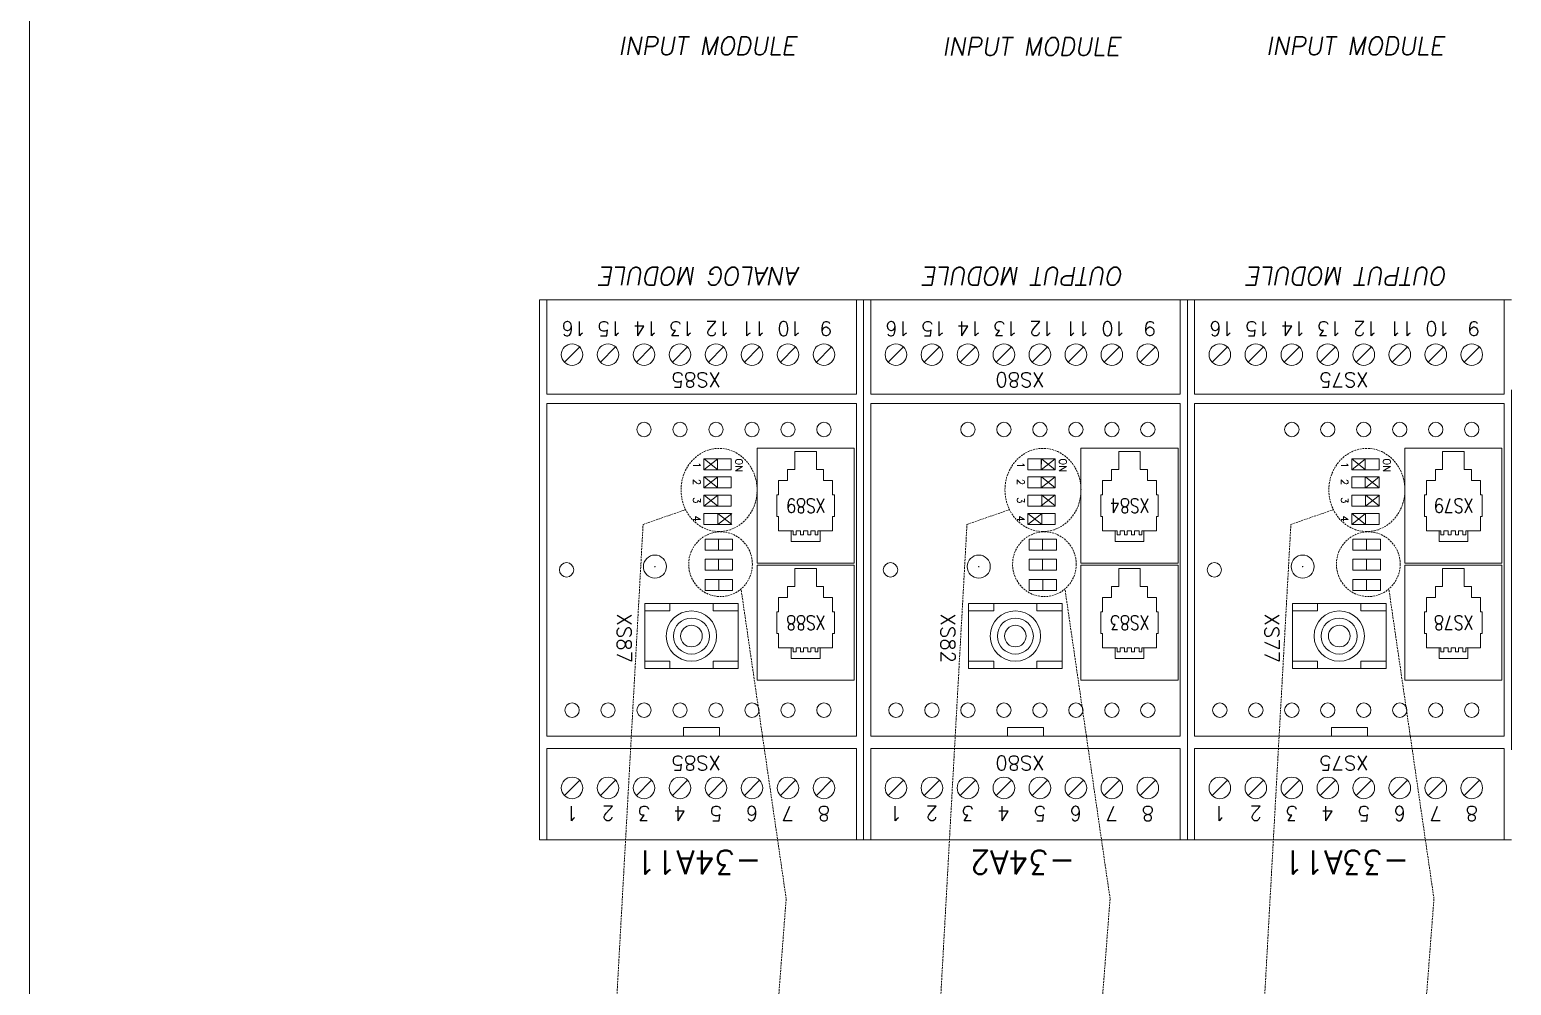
# Model space of a CAD drawing. Extents: x -2993 to 3661, y -4147 to -1441.
# Drawn here: x -293.1 to -87.2, y -3032.6 to -2899.8 of the extents above; entities that cross this region are included whole.
import ezdxf
from ezdxf.enums import TextEntityAlignment as Align

# ---------------------------------------------------------------- set-up
doc = ezdxf.new("R2010")
doc.units = 0
doc.header["$LTSCALE"] = 0.1
doc.header["$MEASUREMENT"] = 0
doc.linetypes.add('DASHED', pattern=[19.05, 12.7, -6.35])
doc.layers.get('0').update_dxf_attribs({"linetype": 'CONTINUOUS'})
doc.layers.add('50C', color=7, linetype='CONTINUOUS')
doc.layers.add('DIM', color=5, linetype='CONTINUOUS')
doc.styles.get("Standard").update_dxf_attribs({"font": 'simplex.shx'})

msp = doc.modelspace()

# ---------------------------------------------------------------- linework, layer by layer
at = {"linetype": 'Continuous', "lineweight": 13}
for p, q in [((-222.2, -2937.39), (-177.2, -2937.39)), ((-222.2, -2937.39), (-222.2, -3012.39)), ((-222.2, -2937.39), (-222.2, -3012.39)), ((-222.2, -2937.39), (-222.2, -3012.39)), ((-222.2, -2937.39), (-222.2, -3012.39)), ((-222.2, -2937.39), (-222.2, -3012.39)), ((-222.2, -2937.39), (-222.2, -3012.39)), ((-222.2, -2937.39), (-222.2, -3012.39)), ((-222.2, -2937.39), (-222.2, -3012.39)), ((-222.2, -2937.39), (-222.2, -3012.39)), ((-222.2, -2937.39), (-222.2, -3012.39)), ((-222.2, -2937.39), (-222.2, -3012.39)), ((-222.2, -2937.39), (-222.2, -3012.39)), ((-222.2, -2937.39), (-222.2, -3012.39)), ((-222.2, -2937.39), (-222.2, -3012.39)), ((-222.2, -2937.39), (-222.2, -3012.39)), ((-177.2, -2937.39), (-132.2, -2937.39)), ((-177.2, -2937.39), (-177.2, -3012.39)), ((-177.2, -2937.39), (-177.2, -3012.39)), ((-177.2, -2937.39), (-177.2, -3012.39)), ((-177.2, -2937.39), (-177.2, -3012.39)), ((-177.2, -2937.39), (-177.2, -3012.39)), ((-177.2, -2937.39), (-177.2, -3012.39)), ((-177.2, -2937.39), (-177.2, -3012.39)), ((-177.2, -2937.39), (-177.2, -3012.39)), ((-177.2, -2937.39), (-177.2, -3012.39)), ((-177.2, -2937.39), (-177.2, -3012.39)), ((-177.2, -2937.39), (-177.2, -3012.39)), ((-177.2, -2937.39), (-177.2, -3012.39)), ((-177.2, -2937.39), (-177.2, -3012.39)), ((-177.2, -2937.39), (-177.2, -3012.39)), ((-177.2, -2937.39), (-177.2, -3012.39)), ((-132.2, -2937.39), (-87.2, -2937.39)), ((-132.2, -2937.39), (-132.2, -3012.39)), ((-132.2, -2937.39), (-132.2, -3012.39)), ((-132.2, -2937.39), (-132.2, -3012.39)), ((-132.2, -2937.39), (-132.2, -3012.39)), ((-132.2, -2937.39), (-132.2, -3012.39)), ((-132.2, -2937.39), (-132.2, -3012.39)), ((-132.2, -2937.39), (-132.2, -3012.39)), ((-132.2, -2937.39), (-132.2, -3012.39)), ((-132.2, -2937.39), (-132.2, -3012.39)), ((-132.2, -2937.39), (-132.2, -3012.39)), ((-132.2, -2937.39), (-132.2, -3012.39)), ((-132.2, -2937.39), (-132.2, -3012.39)), ((-132.2, -2937.39), (-132.2, -3012.39)), ((-132.2, -2937.39), (-132.2, -3012.39)), ((-132.2, -2937.39), (-132.2, -3012.39)), ((-132.2, -2937.39), (-132.2, -3012.39)), ((-132.2, -2937.39), (-132.2, -3012.39)), ((-132.2, -2937.39), (-132.2, -3012.39)), ((-132.2, -2937.39), (-132.2, -3012.39)), ((-132.2, -2937.39), (-132.2, -3012.39)), ((-132.2, -2937.39), (-132.2, -3012.39)), ((-132.2, -2937.39), (-132.2, -3012.39)), ((-132.2, -2937.39), (-132.2, -3012.39)), ((-132.2, -2937.39), (-132.2, -3012.39)), ((-132.2, -2937.39), (-132.2, -3012.39)), ((-132.2, -2937.39), (-132.2, -3012.39)), ((-132.2, -2937.39), (-132.2, -3012.39)), ((-132.2, -2937.39), (-132.2, -3012.39)), ((-132.2, -2937.39), (-132.2, -3012.39)), ((-132.2, -2937.39), (-132.2, -3012.39)), ((-222.2, -3012.39), (-177.2, -3012.39)), ((-177.2, -3012.39), (-132.2, -3012.39)), ((-132.2, -3012.39), (-87.2, -3012.39))]:
    msp.add_line(p, q, dxfattribs=at)
at = {"lineweight": 13}
for p, q in [((-222.2, -2937.39), (-177.2, -2937.39)), ((-222.2, -3012.39), (-222.2, -2937.39)), ((-222.2, -3012.39), (-222.2, -2937.39)), ((-222.2, -3012.39), (-222.2, -2937.39)), ((-222.2, -3012.39), (-222.2, -2937.39)), ((-222.2, -3012.39), (-222.2, -2937.39)), ((-222.2, -3012.39), (-222.2, -2937.39)), ((-222.2, -3012.39), (-222.2, -2937.39)), ((-222.2, -3012.39), (-222.2, -2937.39)), ((-222.2, -3012.39), (-222.2, -2937.39)), ((-222.2, -3012.39), (-222.2, -2937.39)), ((-222.2, -3012.39), (-222.2, -2937.39)), ((-222.2, -3012.39), (-222.2, -2937.39)), ((-222.2, -3012.39), (-222.2, -2937.39)), ((-222.2, -3012.39), (-222.2, -2937.39)), ((-222.2, -3012.39), (-222.2, -2937.39)), ((-222.2, -3012.39), (-222.2, -2937.39)), ((-222.2, -3012.39), (-222.2, -2937.39)), ((-222.2, -3012.39), (-222.2, -2937.39)), ((-222.2, -3012.39), (-222.2, -2937.39)), ((-222.2, -3012.39), (-222.2, -2937.39)), ((-222.2, -3012.39), (-222.2, -2937.39)), ((-222.2, -3012.39), (-222.2, -2937.39)), ((-222.2, -3012.39), (-222.2, -2937.39)), ((-222.2, -3012.39), (-222.2, -2937.39)), ((-222.2, -3012.39), (-222.2, -2937.39)), ((-222.2, -2937.39), (-221.2, -2937.39)), ((-221.2, -2950.49), (-221.2, -2937.39)), ((-178.2, -2950.49), (-178.2, -2937.39)), ((-177.2, -2937.39), (-132.2, -2937.39)), ((-177.2, -3012.39), (-177.2, -2937.39)), ((-177.2, -3012.39), (-177.2, -2937.39)), ((-177.2, -3012.39), (-177.2, -2937.39)), ((-177.2, -3012.39), (-177.2, -2937.39)), ((-177.2, -3012.39), (-177.2, -2937.39)), ((-177.2, -3012.39), (-177.2, -2937.39)), ((-177.2, -3012.39), (-177.2, -2937.39)), ((-177.2, -3012.39), (-177.2, -2937.39)), ((-177.2, -3012.39), (-177.2, -2937.39)), ((-177.2, -3012.39), (-177.2, -2937.39)), ((-177.2, -3012.39), (-177.2, -2937.39)), ((-177.2, -3012.39), (-177.2, -2937.39)), ((-177.2, -3012.39), (-177.2, -2937.39)), ((-177.2, -3012.39), (-177.2, -2937.39)), ((-177.2, -3012.39), (-177.2, -2937.39)), ((-177.2, -3012.39), (-177.2, -2937.39)), ((-177.2, -3012.39), (-177.2, -2937.39)), ((-177.2, -3012.39), (-177.2, -2937.39)), ((-177.2, -3012.39), (-177.2, -2937.39)), ((-177.2, -3012.39), (-177.2, -2937.39)), ((-177.2, -3012.39), (-177.2, -2937.39)), ((-177.2, -3012.39), (-177.2, -2937.39)), ((-177.2, -3012.39), (-177.2, -2937.39)), ((-177.2, -3012.39), (-177.2, -2937.39)), ((-177.2, -3012.39), (-177.2, -2937.39)), ((-177.2, -2937.39), (-176.2, -2937.39)), ((-176.2, -2950.49), (-176.2, -2937.39)), ((-133.2, -2950.49), (-133.2, -2937.39)), ((-132.2, -2937.39), (-87.2, -2937.39)), ((-132.2, -3012.39), (-132.2, -2937.39)), ((-132.2, -3012.39), (-132.2, -2937.39)), ((-132.2, -3012.39), (-132.2, -2937.39)), ((-132.2, -3012.39), (-132.2, -2937.39)), ((-132.2, -3012.39), (-132.2, -2937.39)), ((-132.2, -3012.39), (-132.2, -2937.39)), ((-132.2, -3012.39), (-132.2, -2937.39)), ((-132.2, -3012.39), (-132.2, -2937.39)), ((-132.2, -3012.39), (-132.2, -2937.39)), ((-132.2, -3012.39), (-132.2, -2937.39)), ((-132.2, -3012.39), (-132.2, -2937.39)), ((-132.2, -3012.39), (-132.2, -2937.39)), ((-132.2, -3012.39), (-132.2, -2937.39)), ((-132.2, -3012.39), (-132.2, -2937.39)), ((-132.2, -3012.39), (-132.2, -2937.39)), ((-132.2, -3012.39), (-132.2, -2937.39)), ((-132.2, -3012.39), (-132.2, -2937.39)), ((-132.2, -3012.39), (-132.2, -2937.39)), ((-132.2, -3012.39), (-132.2, -2937.39)), ((-132.2, -3012.39), (-132.2, -2937.39)), ((-132.2, -3012.39), (-132.2, -2937.39)), ((-132.2, -3012.39), (-132.2, -2937.39)), ((-132.2, -3012.39), (-132.2, -2937.39)), ((-132.2, -3012.39), (-132.2, -2937.39)), ((-132.2, -3012.39), (-132.2, -2937.39)), ((-132.2, -2937.39), (-131.2, -2937.39)), ((-132.2, -3012.39), (-132.2, -2937.39)), ((-132.2, -3012.39), (-132.2, -2937.39)), ((-132.2, -3012.39), (-132.2, -2937.39)), ((-132.2, -3012.39), (-132.2, -2937.39)), ((-132.2, -3012.39), (-132.2, -2937.39)), ((-132.2, -3012.39), (-132.2, -2937.39)), ((-132.2, -3012.39), (-132.2, -2937.39)), ((-132.2, -3012.39), (-132.2, -2937.39)), ((-132.2, -3012.39), (-132.2, -2937.39)), ((-132.2, -3012.39), (-132.2, -2937.39)), ((-132.2, -3012.39), (-132.2, -2937.39)), ((-132.2, -3012.39), (-132.2, -2937.39)), ((-132.2, -3012.39), (-132.2, -2937.39)), ((-132.2, -3012.39), (-132.2, -2937.39)), ((-132.2, -3012.39), (-132.2, -2937.39)), ((-132.2, -3012.39), (-132.2, -2937.39)), ((-132.2, -3012.39), (-132.2, -2937.39)), ((-132.2, -3012.39), (-132.2, -2937.39)), ((-132.2, -3012.39), (-132.2, -2937.39)), ((-132.2, -3012.39), (-132.2, -2937.39)), ((-132.2, -3012.39), (-132.2, -2937.39)), ((-132.2, -3012.39), (-132.2, -2937.39)), ((-132.2, -3012.39), (-132.2, -2937.39)), ((-132.2, -3012.39), (-132.2, -2937.39)), ((-132.2, -3012.39), (-132.2, -2937.39)), ((-132.2, -2937.39), (-131.2, -2937.39)), ((-131.2, -2950.49), (-131.2, -2937.39)), ((-88.2, -2950.49), (-88.2, -2937.39)), ((-218.76, -2946.05), (-216.64, -2943.93)), ((-213.76, -2946.05), (-211.64, -2943.93)), ((-208.76, -2946.05), (-206.64, -2943.93)), ((-203.76, -2946.05), (-201.64, -2943.93)), ((-198.76, -2946.05), (-196.64, -2943.93)), ((-193.76, -2946.05), (-191.64, -2943.93)), ((-188.76, -2946.05), (-186.64, -2943.93)), ((-183.76, -2946.05), (-181.64, -2943.93)), ((-173.76, -2946.05), (-171.64, -2943.93)), ((-168.76, -2946.05), (-166.64, -2943.93)), ((-163.76, -2946.05), (-161.64, -2943.93)), ((-158.76, -2946.05), (-156.64, -2943.93)), ((-153.76, -2946.05), (-151.64, -2943.93)), ((-148.76, -2946.05), (-146.64, -2943.93)), ((-143.76, -2946.05), (-141.64, -2943.93)), ((-138.76, -2946.05), (-136.64, -2943.93)), ((-128.76, -2946.05), (-126.64, -2943.93)), ((-123.76, -2946.05), (-121.64, -2943.93)), ((-118.76, -2946.05), (-116.64, -2943.93)), ((-113.76, -2946.05), (-111.64, -2943.93)), ((-108.76, -2946.05), (-106.64, -2943.93)), ((-103.76, -2946.05), (-101.64, -2943.93)), ((-98.76, -2946.05), (-96.64, -2943.93)), ((-93.76, -2946.05), (-91.64, -2943.93)), ((-222.2, -2949.89), (-222.2, -2999.89)), ((-222.2, -2949.89), (-222.2, -2999.89)), ((-222.2, -2949.89), (-222.2, -2999.89)), ((-177.2, -2949.89), (-177.2, -2999.89)), ((-177.2, -2949.89), (-177.2, -2999.89)), ((-177.2, -2949.89), (-177.2, -2999.89)), ((-132.2, -2949.89), (-132.2, -2999.89)), ((-132.2, -2949.89), (-132.2, -2999.89)), ((-132.2, -2949.89), (-132.2, -2999.89)), ((-132.2, -2949.89), (-132.2, -2999.89)), ((-132.2, -2949.89), (-132.2, -2999.89)), ((-132.2, -2949.89), (-132.2, -2999.89)), ((-87.2, -2949.89), (-87.2, -2999.89)), ((-222.2, -2951.79), (-222.2, -2997.99)), ((-222.2, -2951.79), (-222.2, -2997.99)), ((-222.2, -2951.79), (-222.2, -2997.99)), ((-222.2, -2951.79), (-222.2, -2997.99)), ((-222.2, -2951.79), (-222.2, -2997.99)), ((-221.2, -2950.49), (-178.2, -2950.49)), ((-221.2, -2951.79), (-178.2, -2951.79)), ((-221.2, -2951.79), (-221.2, -2997.99)), ((-178.2, -2951.79), (-178.2, -2997.99)), ((-177.2, -2951.79), (-177.2, -2997.99)), ((-177.2, -2951.79), (-177.2, -2997.99)), ((-177.2, -2951.79), (-177.2, -2997.99)), ((-177.2, -2951.79), (-177.2, -2997.99)), ((-177.2, -2951.79), (-177.2, -2997.99)), ((-176.2, -2950.49), (-133.2, -2950.49)), ((-176.2, -2951.79), (-133.2, -2951.79)), ((-176.2, -2951.79), (-176.2, -2997.99)), ((-133.2, -2951.79), (-133.2, -2997.99)), ((-132.2, -2951.79), (-132.2, -2997.99)), ((-132.2, -2951.79), (-132.2, -2997.99)), ((-132.2, -2951.79), (-132.2, -2997.99)), ((-132.2, -2951.79), (-132.2, -2997.99)), ((-132.2, -2951.79), (-132.2, -2997.99)), ((-132.2, -2951.79), (-132.2, -2997.99)), ((-132.2, -2951.79), (-132.2, -2997.99)), ((-132.2, -2951.79), (-132.2, -2997.99)), ((-132.2, -2951.79), (-132.2, -2997.99)), ((-132.2, -2951.79), (-132.2, -2997.99)), ((-131.2, -2950.49), (-88.2, -2950.49)), ((-131.2, -2951.79), (-88.2, -2951.79)), ((-131.2, -2951.79), (-131.2, -2997.99)), ((-88.2, -2951.79), (-88.2, -2997.99)), ((-222.2, -2952.69), (-222.2, -3002.69)), ((-222.2, -2952.69), (-222.2, -3002.69)), ((-222.2, -2952.69), (-222.2, -3002.69)), ((-177.2, -2952.69), (-177.2, -3002.69)), ((-177.2, -2952.69), (-177.2, -3002.69)), ((-177.2, -2952.69), (-177.2, -3002.69)), ((-132.2, -2952.69), (-132.2, -3002.69)), ((-132.2, -2952.69), (-132.2, -3002.69)), ((-132.2, -2952.69), (-132.2, -3002.69)), ((-132.2, -2952.69), (-132.2, -3002.69)), ((-132.2, -2952.69), (-132.2, -3002.69)), ((-132.2, -2952.69), (-132.2, -3002.69)), ((-132.17, -2996.79), (-132.17, -2952.99)), ((-178.5, -2957.97), (-192, -2957.97)), ((-192, -2973.97), (-192, -2957.97)), ((-178.5, -2973.97), (-178.5, -2957.97)), ((-133.5, -2957.97), (-147, -2957.97)), ((-147, -2973.97), (-147, -2957.97)), ((-133.5, -2973.97), (-133.5, -2957.97)), ((-88.5, -2957.97), (-102, -2957.97)), ((-102, -2973.97), (-102, -2957.97)), ((-88.5, -2973.97), (-88.5, -2957.97)), ((-199.38, -2960.98), (-199.38, -2959.45)), ((-199.38, -2959.45), (-195.57, -2959.45)), ((-199.38, -2960.98), (-197.45, -2959.45)), ((-197.45, -2960.98), (-199.36, -2959.45)), ((-197.5, -2960.98), (-197.5, -2959.45)), ((-195.57, -2959.45), (-195.57, -2960.98)), ((-186.75, -2960.97), (-186.75, -2958.47)), ((-183.75, -2958.47), (-186.75, -2958.47)), ((-183.75, -2960.97), (-183.75, -2958.47)), ((-154.38, -2960.98), (-154.38, -2959.45)), ((-154.38, -2959.45), (-150.57, -2959.45)), ((-152.5, -2960.98), (-152.5, -2959.45)), ((-152.48, -2959.45), (-152.5, -2960.98)), ((-152.5, -2960.98), (-150.57, -2959.45)), ((-150.57, -2960.98), (-152.48, -2959.45)), ((-150.57, -2959.45), (-150.57, -2960.98)), ((-141.75, -2960.97), (-141.75, -2958.47)), ((-138.75, -2958.47), (-141.75, -2958.47)), ((-138.75, -2960.97), (-138.75, -2958.47)), ((-109.38, -2960.98), (-109.38, -2959.45)), ((-109.38, -2959.45), (-105.57, -2959.45)), ((-109.38, -2960.98), (-107.45, -2959.45)), ((-107.45, -2960.98), (-109.36, -2959.45)), ((-107.5, -2960.98), (-107.5, -2959.45)), ((-105.57, -2959.45), (-105.57, -2960.98)), ((-96.75, -2960.97), (-96.75, -2958.47)), ((-93.75, -2958.47), (-96.75, -2958.47)), ((-93.75, -2960.97), (-93.75, -2958.47)), ((-195.57, -2960.98), (-199.38, -2960.98)), ((-199.38, -2963.52), (-199.38, -2961.99)), ((-199.38, -2961.99), (-195.57, -2961.99)), ((-199.38, -2963.52), (-197.45, -2961.99)), ((-197.45, -2963.52), (-199.36, -2961.99)), ((-197.5, -2963.52), (-197.5, -2961.99)), ((-195.57, -2961.99), (-195.57, -2963.52)), ((-186.75, -2960.97), (-187.75, -2960.97)), ((-187.75, -2962.47), (-187.75, -2960.97)), ((-182.75, -2960.97), (-183.75, -2960.97)), ((-182.75, -2962.47), (-182.75, -2960.97)), ((-150.57, -2960.98), (-154.38, -2960.98)), ((-154.38, -2963.52), (-154.38, -2961.99)), ((-154.38, -2961.99), (-150.57, -2961.99)), ((-152.5, -2963.52), (-152.5, -2961.99)), ((-152.5, -2963.52), (-150.57, -2961.99)), ((-150.57, -2963.52), (-152.48, -2961.99)), ((-150.57, -2961.99), (-150.57, -2963.52)), ((-141.75, -2960.97), (-142.75, -2960.97)), ((-142.75, -2962.47), (-142.75, -2960.97)), ((-137.75, -2960.97), (-138.75, -2960.97)), ((-137.75, -2962.47), (-137.75, -2960.97)), ((-105.57, -2960.98), (-109.38, -2960.98)), ((-109.38, -2963.52), (-109.38, -2961.99)), ((-109.38, -2961.99), (-105.57, -2961.99)), ((-107.5, -2963.52), (-107.5, -2961.99)), ((-107.48, -2963.52), (-105.55, -2961.99)), ((-105.55, -2963.52), (-107.45, -2961.99)), ((-105.57, -2961.99), (-105.57, -2963.52)), ((-96.75, -2960.97), (-97.75, -2960.97)), ((-97.75, -2962.47), (-97.75, -2960.97)), ((-92.75, -2960.97), (-93.75, -2960.97)), ((-92.75, -2962.47), (-92.75, -2960.97)), ((-195.57, -2963.52), (-199.38, -2963.52)), ((-187.75, -2962.47), (-189, -2962.47)), ((-189, -2964.47), (-189, -2962.47)), ((-181.5, -2962.47), (-182.75, -2962.47)), ((-181.5, -2964.47), (-181.5, -2962.47)), ((-150.57, -2963.52), (-154.38, -2963.52)), ((-142.75, -2962.47), (-144, -2962.47)), ((-144, -2964.47), (-144, -2962.47)), ((-136.5, -2962.47), (-137.75, -2962.47)), ((-136.5, -2964.47), (-136.5, -2962.47)), ((-105.57, -2963.52), (-109.38, -2963.52)), ((-97.75, -2962.47), (-99, -2962.47)), ((-99, -2964.47), (-99, -2962.47)), ((-91.5, -2962.47), (-92.75, -2962.47)), ((-91.5, -2964.47), (-91.5, -2962.47)), ((-199.38, -2964.53), (-199.38, -2966.06)), ((-195.57, -2964.53), (-199.38, -2964.53)), ((-199.38, -2966.06), (-197.45, -2964.53)), ((-199.38, -2966.06), (-195.57, -2966.06)), ((-197.45, -2966.06), (-199.36, -2964.53)), ((-197.45, -2966.06), (-197.45, -2964.53)), ((-195.57, -2966.06), (-195.57, -2964.53)), ((-189, -2964.47), (-189.25, -2964.47)), ((-189.25, -2967.47), (-189.25, -2964.47)), ((-181.25, -2964.47), (-181.5, -2964.47)), ((-181.25, -2967.47), (-181.25, -2964.47)), ((-154.38, -2964.53), (-154.38, -2966.06)), ((-150.57, -2964.53), (-154.38, -2964.53)), ((-154.38, -2966.06), (-150.57, -2966.06)), ((-152.5, -2966.02), (-150.57, -2964.49)), ((-150.57, -2966.02), (-152.48, -2964.49)), ((-152.45, -2966.06), (-152.45, -2964.53)), ((-150.57, -2966.06), (-150.57, -2964.53)), ((-144, -2964.47), (-144.25, -2964.47)), ((-144.25, -2967.47), (-144.25, -2964.47)), ((-136.25, -2964.47), (-136.5, -2964.47)), ((-136.25, -2967.47), (-136.25, -2964.47)), ((-109.38, -2964.53), (-109.38, -2966.06)), ((-105.57, -2964.53), (-109.38, -2964.53)), ((-109.38, -2966.06), (-105.57, -2966.06)), ((-107.45, -2966.06), (-107.45, -2964.53)), ((-107.45, -2966.06), (-105.52, -2964.53)), ((-105.52, -2966.06), (-107.43, -2964.53)), ((-105.57, -2966.06), (-105.57, -2964.53)), ((-99, -2964.47), (-99.25, -2964.47)), ((-99.25, -2967.47), (-99.25, -2964.47)), ((-91.25, -2964.47), (-91.5, -2964.47)), ((-91.25, -2967.47), (-91.25, -2964.47)), ((-199.38, -2967.07), (-199.38, -2968.6)), ((-195.57, -2967.07), (-199.38, -2967.07)), ((-197.45, -2968.6), (-197.45, -2967.07)), ((-197.45, -2968.6), (-195.52, -2967.07)), ((-195.52, -2968.6), (-197.43, -2967.07)), ((-195.57, -2968.6), (-195.57, -2967.07)), ((-189, -2967.47), (-189.25, -2967.47)), ((-189, -2969.47), (-189, -2967.47)), ((-181.25, -2967.47), (-181.5, -2967.47)), ((-181.5, -2969.47), (-181.5, -2967.47)), ((-154.38, -2967.07), (-154.38, -2968.6)), ((-150.57, -2967.07), (-154.38, -2967.07)), ((-154.38, -2968.6), (-152.45, -2967.07)), ((-152.45, -2968.6), (-154.36, -2967.07)), ((-152.45, -2968.6), (-152.45, -2967.07)), ((-150.57, -2968.6), (-150.57, -2967.07)), ((-144, -2967.47), (-144.25, -2967.47)), ((-144, -2969.47), (-144, -2967.47)), ((-136.25, -2967.47), (-136.5, -2967.47)), ((-136.5, -2969.47), (-136.5, -2967.47)), ((-109.38, -2967.07), (-109.38, -2968.6)), ((-105.57, -2967.07), (-109.38, -2967.07)), ((-109.38, -2968.6), (-107.45, -2967.07)), ((-107.45, -2968.6), (-109.36, -2967.07)), ((-107.45, -2968.6), (-107.45, -2967.07)), ((-105.57, -2968.6), (-105.57, -2967.07)), ((-99, -2967.47), (-99.25, -2967.47)), ((-99, -2969.47), (-99, -2967.47)), ((-91.25, -2967.47), (-91.5, -2967.47)), ((-91.5, -2969.47), (-91.5, -2967.47)), ((-199.38, -2968.6), (-195.57, -2968.6)), ((-187.25, -2969.47), (-189, -2969.47)), ((-186.98, -2969.47), (-187.25, -2969.47)), ((-187.25, -2970.97), (-187.25, -2969.47)), ((-186.98, -2970.05), (-186.98, -2969.47)), ((-186.57, -2970.05), (-186.98, -2970.05)), ((-186.57, -2969.47), (-186.57, -2970.05)), ((-185.96, -2969.47), (-186.57, -2969.47)), ((-185.96, -2970.05), (-185.96, -2969.47)), ((-185.56, -2970.05), (-185.96, -2970.05)), ((-185.56, -2969.47), (-185.56, -2970.05)), ((-184.95, -2969.47), (-185.56, -2969.47)), ((-184.95, -2970.05), (-184.95, -2969.47)), ((-184.54, -2970.05), (-184.95, -2970.05)), ((-183.93, -2969.47), (-184.54, -2969.47)), ((-184.54, -2969.47), (-184.54, -2970.05)), ((-183.93, -2970.05), (-183.93, -2969.47)), ((-183.53, -2970.05), (-183.93, -2970.05)), ((-183.53, -2969.47), (-183.25, -2969.47)), ((-183.53, -2969.47), (-183.53, -2970.05)), ((-181.5, -2969.47), (-183.25, -2969.47)), ((-183.25, -2970.97), (-183.25, -2969.47)), ((-154.38, -2968.6), (-150.57, -2968.6)), ((-142.25, -2969.47), (-144, -2969.47)), ((-141.98, -2969.47), (-142.25, -2969.47)), ((-142.25, -2970.97), (-142.25, -2969.47)), ((-141.98, -2970.05), (-141.98, -2969.47)), ((-141.57, -2970.05), (-141.98, -2970.05)), ((-141.57, -2969.47), (-141.57, -2970.05)), ((-140.96, -2969.47), (-141.57, -2969.47)), ((-140.96, -2970.05), (-140.96, -2969.47)), ((-140.56, -2970.05), (-140.96, -2970.05)), ((-140.56, -2969.47), (-140.56, -2970.05)), ((-139.95, -2969.47), (-140.56, -2969.47)), ((-139.95, -2970.05), (-139.95, -2969.47)), ((-139.54, -2970.05), (-139.95, -2970.05)), ((-139.54, -2969.47), (-139.54, -2970.05)), ((-138.93, -2969.47), (-139.54, -2969.47)), ((-138.93, -2970.05), (-138.93, -2969.47)), ((-138.53, -2970.05), (-138.93, -2970.05)), ((-138.53, -2969.47), (-138.25, -2969.47)), ((-138.53, -2969.47), (-138.53, -2970.05)), ((-136.5, -2969.47), (-138.25, -2969.47)), ((-138.25, -2970.97), (-138.25, -2969.47)), ((-109.38, -2968.6), (-105.57, -2968.6)), ((-97.25, -2969.47), (-99, -2969.47)), ((-96.98, -2969.47), (-97.25, -2969.47)), ((-97.25, -2970.97), (-97.25, -2969.47)), ((-96.98, -2970.05), (-96.98, -2969.47)), ((-96.57, -2970.05), (-96.98, -2970.05)), ((-96.57, -2969.47), (-96.57, -2970.05)), ((-95.96, -2969.47), (-96.57, -2969.47)), ((-95.96, -2970.05), (-95.96, -2969.47)), ((-95.56, -2970.05), (-95.96, -2970.05)), ((-95.56, -2969.47), (-95.56, -2970.05)), ((-94.95, -2969.47), (-95.56, -2969.47)), ((-94.95, -2970.05), (-94.95, -2969.47)), ((-94.54, -2970.05), (-94.95, -2970.05)), ((-93.93, -2969.47), (-94.54, -2969.47)), ((-94.54, -2969.47), (-94.54, -2970.05)), ((-93.93, -2970.05), (-93.93, -2969.47)), ((-93.53, -2970.05), (-93.93, -2970.05)), ((-93.53, -2969.47), (-93.25, -2969.47)), ((-93.53, -2969.47), (-93.53, -2970.05)), ((-91.5, -2969.47), (-93.25, -2969.47)), ((-93.25, -2970.97), (-93.25, -2969.47)), ((-199.21, -2972.15), (-199.21, -2970.63)), ((-199.21, -2970.63), (-195.4, -2970.63)), ((-195.4, -2972.15), (-199.21, -2972.15)), ((-197.33, -2972.15), (-197.33, -2970.63)), ((-195.4, -2970.63), (-195.4, -2972.15)), ((-183.25, -2970.97), (-187.25, -2970.97)), ((-154.21, -2972.15), (-154.21, -2970.63)), ((-154.21, -2970.63), (-150.4, -2970.63)), ((-150.4, -2972.15), (-154.21, -2972.15)), ((-152.33, -2972.15), (-152.33, -2970.63)), ((-150.4, -2970.63), (-150.4, -2972.15)), ((-138.25, -2970.97), (-142.25, -2970.97)), ((-109.21, -2972.15), (-109.21, -2970.63)), ((-109.21, -2970.63), (-105.4, -2970.63)), ((-105.4, -2972.15), (-109.21, -2972.15)), ((-107.33, -2972.15), (-107.33, -2970.63)), ((-105.4, -2970.63), (-105.4, -2972.15)), ((-93.25, -2970.97), (-97.25, -2970.97)), ((-199.21, -2974.95), (-199.21, -2973.42)), ((-199.21, -2973.42), (-195.4, -2973.42)), ((-197.33, -2974.95), (-197.33, -2973.42)), ((-195.4, -2973.42), (-195.4, -2974.95)), ((-178.5, -2973.97), (-192, -2973.97)), ((-192, -2990.22), (-192, -2974.22)), ((-178.5, -2974.22), (-192, -2974.22)), ((-186.75, -2977.22), (-186.75, -2974.72)), ((-183.75, -2974.72), (-186.75, -2974.72)), ((-183.75, -2977.22), (-183.75, -2974.72)), ((-178.5, -2990.22), (-178.5, -2974.22)), ((-154.21, -2974.95), (-154.21, -2973.42)), ((-154.21, -2973.42), (-150.4, -2973.42)), ((-152.33, -2974.95), (-152.33, -2973.42)), ((-150.4, -2973.42), (-150.4, -2974.95)), ((-133.5, -2973.97), (-147, -2973.97)), ((-147, -2990.22), (-147, -2974.22)), ((-133.5, -2974.22), (-147, -2974.22)), ((-141.75, -2977.22), (-141.75, -2974.72)), ((-138.75, -2974.72), (-141.75, -2974.72)), ((-138.75, -2977.22), (-138.75, -2974.72)), ((-133.5, -2990.22), (-133.5, -2974.22)), ((-109.21, -2974.95), (-109.21, -2973.42)), ((-109.21, -2973.42), (-105.4, -2973.42)), ((-107.33, -2974.95), (-107.33, -2973.42)), ((-105.4, -2973.42), (-105.4, -2974.95)), ((-88.5, -2973.97), (-102, -2973.97)), ((-102, -2990.22), (-102, -2974.22)), ((-88.5, -2974.22), (-102, -2974.22)), ((-96.75, -2977.22), (-96.75, -2974.72)), ((-93.75, -2974.72), (-96.75, -2974.72)), ((-93.75, -2977.22), (-93.75, -2974.72)), ((-88.5, -2990.22), (-88.5, -2974.22)), ((-195.4, -2974.95), (-199.21, -2974.95)), ((-199.21, -2976.22), (-195.4, -2976.22)), ((-199.21, -2977.74), (-199.21, -2976.22)), ((-197.3, -2977.74), (-197.3, -2976.22)), ((-195.4, -2976.22), (-195.4, -2977.74)), ((-150.4, -2974.95), (-154.21, -2974.95)), ((-154.21, -2976.22), (-150.4, -2976.22)), ((-154.21, -2977.74), (-154.21, -2976.22)), ((-152.3, -2977.74), (-152.3, -2976.22)), ((-150.4, -2976.22), (-150.4, -2977.74)), ((-105.4, -2974.95), (-109.21, -2974.95)), ((-109.21, -2976.22), (-105.4, -2976.22)), ((-109.21, -2977.74), (-109.21, -2976.22)), ((-107.3, -2977.74), (-107.3, -2976.22)), ((-105.4, -2976.22), (-105.4, -2977.74)), ((-195.4, -2977.74), (-199.21, -2977.74)), ((-187.75, -2978.72), (-189, -2978.72)), ((-189, -2980.72), (-189, -2978.72)), ((-187.75, -2978.72), (-187.75, -2977.22)), ((-186.75, -2977.22), (-187.75, -2977.22)), ((-182.75, -2977.22), (-183.75, -2977.22)), ((-182.75, -2978.72), (-182.75, -2977.22)), ((-181.5, -2978.72), (-182.75, -2978.72)), ((-181.5, -2980.72), (-181.5, -2978.72)), ((-150.4, -2977.74), (-154.21, -2977.74)), ((-142.75, -2978.72), (-144, -2978.72)), ((-144, -2980.72), (-144, -2978.72)), ((-142.75, -2978.72), (-142.75, -2977.22)), ((-141.75, -2977.22), (-142.75, -2977.22)), ((-137.75, -2977.22), (-138.75, -2977.22)), ((-137.75, -2978.72), (-137.75, -2977.22)), ((-136.5, -2978.72), (-137.75, -2978.72)), ((-136.5, -2980.72), (-136.5, -2978.72)), ((-105.4, -2977.74), (-109.21, -2977.74)), ((-97.75, -2978.72), (-99, -2978.72)), ((-99, -2980.72), (-99, -2978.72)), ((-97.75, -2978.72), (-97.75, -2977.22)), ((-96.75, -2977.22), (-97.75, -2977.22)), ((-92.75, -2977.22), (-93.75, -2977.22)), ((-92.75, -2978.72), (-92.75, -2977.22)), ((-91.5, -2978.72), (-92.75, -2978.72)), ((-91.5, -2980.72), (-91.5, -2978.72)), ((-207.61, -2988.59), (-207.61, -2979.59)), ((-207.61, -2979.59), (-194.61, -2979.59)), ((-207.61, -2980.59), (-204.11, -2980.59)), ((-204.11, -2979.59), (-204.11, -2980.59)), ((-198.11, -2979.59), (-198.11, -2980.59)), ((-198.11, -2980.59), (-194.61, -2980.59)), ((-194.61, -2988.59), (-194.61, -2979.59)), ((-189, -2980.72), (-189.25, -2980.72)), ((-189.25, -2983.72), (-189.25, -2980.72)), ((-181.25, -2980.72), (-181.5, -2980.72)), ((-181.25, -2983.72), (-181.25, -2980.72)), ((-162.61, -2988.59), (-162.61, -2979.59)), ((-162.61, -2979.59), (-149.61, -2979.59)), ((-162.61, -2980.59), (-159.11, -2980.59)), ((-159.11, -2979.59), (-159.11, -2980.59)), ((-153.11, -2979.59), (-153.11, -2980.59)), ((-153.11, -2980.59), (-149.61, -2980.59)), ((-149.61, -2988.59), (-149.61, -2979.59)), ((-144, -2980.72), (-144.25, -2980.72)), ((-144.25, -2983.72), (-144.25, -2980.72)), ((-136.25, -2980.72), (-136.5, -2980.72)), ((-136.25, -2983.72), (-136.25, -2980.72)), ((-117.61, -2988.59), (-117.61, -2979.59)), ((-117.61, -2979.59), (-104.61, -2979.59)), ((-117.61, -2980.59), (-114.11, -2980.59)), ((-114.11, -2979.59), (-114.11, -2980.59)), ((-108.11, -2979.59), (-108.11, -2980.59)), ((-108.11, -2980.59), (-104.61, -2980.59)), ((-104.61, -2988.59), (-104.61, -2979.59)), ((-99, -2980.72), (-99.25, -2980.72)), ((-99.25, -2983.72), (-99.25, -2980.72)), ((-91.25, -2980.72), (-91.5, -2980.72)), ((-91.25, -2983.72), (-91.25, -2980.72)), ((-189, -2983.72), (-189.25, -2983.72)), ((-189, -2985.72), (-189, -2983.72)), ((-181.25, -2983.72), (-181.5, -2983.72)), ((-181.5, -2985.72), (-181.5, -2983.72)), ((-144, -2983.72), (-144.25, -2983.72)), ((-144, -2985.72), (-144, -2983.72)), ((-136.25, -2983.72), (-136.5, -2983.72)), ((-136.5, -2985.72), (-136.5, -2983.72)), ((-99, -2983.72), (-99.25, -2983.72)), ((-99, -2985.72), (-99, -2983.72)), ((-91.25, -2983.72), (-91.5, -2983.72)), ((-91.5, -2985.72), (-91.5, -2983.72)), ((-187.25, -2985.72), (-189, -2985.72)), ((-186.98, -2985.72), (-187.25, -2985.72)), ((-187.25, -2987.22), (-187.25, -2985.72)), ((-186.98, -2986.3), (-186.98, -2985.72)), ((-186.57, -2986.3), (-186.98, -2986.3)), ((-185.96, -2985.72), (-186.57, -2985.72)), ((-186.57, -2985.72), (-186.57, -2986.3)), ((-185.96, -2986.3), (-185.96, -2985.72)), ((-185.56, -2986.3), (-185.96, -2986.3)), ((-184.95, -2985.72), (-185.56, -2985.72)), ((-185.56, -2985.72), (-185.56, -2986.3)), ((-184.95, -2986.3), (-184.95, -2985.72)), ((-184.54, -2986.3), (-184.95, -2986.3)), ((-183.93, -2985.72), (-184.54, -2985.72)), ((-184.54, -2985.72), (-184.54, -2986.3)), ((-183.93, -2986.3), (-183.93, -2985.72)), ((-183.53, -2986.3), (-183.93, -2986.3)), ((-183.53, -2985.72), (-183.25, -2985.72)), ((-183.53, -2985.72), (-183.53, -2986.3)), ((-181.5, -2985.72), (-183.25, -2985.72)), ((-183.25, -2987.22), (-183.25, -2985.72)), ((-142.25, -2985.72), (-144, -2985.72)), ((-141.98, -2985.72), (-142.25, -2985.72)), ((-142.25, -2987.22), (-142.25, -2985.72)), ((-141.98, -2986.3), (-141.98, -2985.72)), ((-141.57, -2986.3), (-141.98, -2986.3)), ((-140.96, -2985.72), (-141.57, -2985.72)), ((-141.57, -2985.72), (-141.57, -2986.3)), ((-140.96, -2986.3), (-140.96, -2985.72)), ((-140.56, -2986.3), (-140.96, -2986.3)), ((-139.95, -2985.72), (-140.56, -2985.72)), ((-140.56, -2985.72), (-140.56, -2986.3)), ((-139.95, -2986.3), (-139.95, -2985.72)), ((-139.54, -2986.3), (-139.95, -2986.3)), ((-139.54, -2985.72), (-139.54, -2986.3)), ((-138.93, -2985.72), (-139.54, -2985.72)), ((-138.93, -2986.3), (-138.93, -2985.72)), ((-138.53, -2986.3), (-138.93, -2986.3)), ((-138.53, -2985.72), (-138.25, -2985.72)), ((-138.53, -2985.72), (-138.53, -2986.3)), ((-136.5, -2985.72), (-138.25, -2985.72)), ((-138.25, -2987.22), (-138.25, -2985.72)), ((-97.25, -2985.72), (-99, -2985.72)), ((-96.98, -2985.72), (-97.25, -2985.72)), ((-97.25, -2987.22), (-97.25, -2985.72)), ((-96.98, -2986.3), (-96.98, -2985.72)), ((-96.57, -2986.3), (-96.98, -2986.3)), ((-95.96, -2985.72), (-96.57, -2985.72)), ((-96.57, -2985.72), (-96.57, -2986.3)), ((-95.96, -2986.3), (-95.96, -2985.72)), ((-95.56, -2986.3), (-95.96, -2986.3)), ((-94.95, -2985.72), (-95.56, -2985.72)), ((-95.56, -2985.72), (-95.56, -2986.3)), ((-94.95, -2986.3), (-94.95, -2985.72)), ((-94.54, -2986.3), (-94.95, -2986.3)), ((-93.93, -2985.72), (-94.54, -2985.72)), ((-94.54, -2985.72), (-94.54, -2986.3)), ((-93.93, -2986.3), (-93.93, -2985.72)), ((-93.53, -2986.3), (-93.93, -2986.3)), ((-93.53, -2985.72), (-93.25, -2985.72)), ((-93.53, -2985.72), (-93.53, -2986.3)), ((-91.5, -2985.72), (-93.25, -2985.72)), ((-93.25, -2987.22), (-93.25, -2985.72)), ((-207.61, -2987.59), (-204.11, -2987.59)), ((-207.61, -2988.59), (-194.61, -2988.59)), ((-204.11, -2987.59), (-204.11, -2988.59)), ((-198.11, -2987.59), (-198.11, -2988.59)), ((-198.11, -2987.59), (-194.61, -2987.59)), ((-183.25, -2987.22), (-187.25, -2987.22)), ((-162.61, -2987.59), (-159.11, -2987.59)), ((-162.61, -2988.59), (-149.61, -2988.59)), ((-159.11, -2987.59), (-159.11, -2988.59)), ((-153.11, -2987.59), (-153.11, -2988.59)), ((-153.11, -2987.59), (-149.61, -2987.59)), ((-138.25, -2987.22), (-142.25, -2987.22)), ((-117.61, -2987.59), (-114.11, -2987.59)), ((-117.61, -2988.59), (-104.61, -2988.59)), ((-114.11, -2987.59), (-114.11, -2988.59)), ((-108.11, -2987.59), (-108.11, -2988.59)), ((-108.11, -2987.59), (-104.61, -2987.59)), ((-93.25, -2987.22), (-97.25, -2987.22)), ((-178.5, -2990.22), (-192, -2990.22)), ((-133.5, -2990.22), (-147, -2990.22)), ((-88.5, -2990.22), (-102, -2990.22)), ((-202.2, -2997.99), (-202.2, -2996.79)), ((-202.2, -2996.79), (-197.2, -2996.79)), ((-197.2, -2997.99), (-197.2, -2996.79)), ((-157.2, -2996.79), (-152.2, -2996.79)), ((-157.2, -2997.99), (-157.2, -2996.79)), ((-152.2, -2997.99), (-152.2, -2996.79)), ((-112.2, -2997.99), (-112.2, -2996.79)), ((-112.2, -2996.79), (-107.2, -2996.79)), ((-107.2, -2997.99), (-107.2, -2996.79)), ((-221.2, -2997.99), (-178.2, -2997.99)), ((-176.2, -2997.99), (-133.2, -2997.99)), ((-131.2, -2997.99), (-88.2, -2997.99)), ((-221.2, -2999.69), (-178.2, -2999.69)), ((-221.2, -2999.69), (-221.2, -3012.39)), ((-178.2, -2999.69), (-178.2, -3012.39)), ((-176.2, -2999.69), (-133.2, -2999.69)), ((-176.2, -2999.69), (-176.2, -3012.39)), ((-133.2, -2999.69), (-133.2, -3012.39)), ((-131.2, -2999.69), (-88.2, -2999.69)), ((-131.2, -2999.69), (-131.2, -3012.39)), ((-88.2, -2999.69), (-88.2, -3012.39)), ((-218.76, -3006.25), (-216.64, -3004.13)), ((-213.76, -3006.25), (-211.64, -3004.13)), ((-208.76, -3006.25), (-206.64, -3004.13)), ((-203.76, -3006.25), (-201.64, -3004.13)), ((-198.76, -3006.25), (-196.64, -3004.13)), ((-193.76, -3006.25), (-191.64, -3004.13)), ((-188.76, -3006.25), (-186.64, -3004.13)), ((-183.76, -3006.25), (-181.64, -3004.13)), ((-173.76, -3006.25), (-171.64, -3004.13)), ((-168.76, -3006.25), (-166.64, -3004.13)), ((-163.76, -3006.25), (-161.64, -3004.13)), ((-158.76, -3006.25), (-156.64, -3004.13)), ((-153.76, -3006.25), (-151.64, -3004.13)), ((-148.76, -3006.25), (-146.64, -3004.13)), ((-143.76, -3006.25), (-141.64, -3004.13)), ((-138.76, -3006.25), (-136.64, -3004.13)), ((-128.76, -3006.25), (-126.64, -3004.13)), ((-123.76, -3006.25), (-121.64, -3004.13)), ((-118.76, -3006.25), (-116.64, -3004.13)), ((-113.76, -3006.25), (-111.64, -3004.13)), ((-108.76, -3006.25), (-106.64, -3004.13)), ((-103.76, -3006.25), (-101.64, -3004.13)), ((-98.76, -3006.25), (-96.64, -3004.13)), ((-93.76, -3006.25), (-91.64, -3004.13)), ((-222.2, -3012.39), (-177.2, -3012.39)), ((-222.2, -3012.39), (-177.2, -3012.39)), ((-177.2, -3012.39), (-132.2, -3012.39)), ((-177.2, -3012.39), (-132.2, -3012.39)), ((-132.2, -3012.39), (-87.2, -3012.39)), ((-132.2, -3012.39), (-87.2, -3012.39))]:
    msp.add_line(p, q, dxfattribs=at)
at = {"linetype": 'DASHED', "lineweight": 13, "ltscale": 0.2}
for p, q in [((-207.83, -2968.58), (-201.92, -2966.53)), ((-162.83, -2968.58), (-156.92, -2966.53)), ((-117.83, -2968.58), (-111.92, -2966.53)), ((-213.52, -3071.04), (-207.83, -2968.58)), ((-168.52, -3071.04), (-162.83, -2968.58)), ((-123.52, -3071.04), (-117.83, -2968.58)), ((-187.95, -3020.57), (-194.22, -2977.55)), ((-142.95, -3020.57), (-149.22, -2977.55)), ((-97.95, -3020.57), (-104.22, -2977.55)), ((-191.82, -3071.02), (-187.95, -3020.57)), ((-146.82, -3071.02), (-142.95, -3020.57)), ((-101.82, -3071.02), (-97.95, -3020.57))]:
    msp.add_line(p, q, dxfattribs=at)
at = {"lineweight": 13, "const_width": 0.1}
for points in [[(-206.24, -2974.44, 1), (-206.14, -2974.44, 1)], [(-161.24, -2974.44, 1), (-161.14, -2974.44, 1)], [(-116.24, -2974.44, 1), (-116.14, -2974.44, 1)]]:
    msp.add_lwpolyline(points, format="xyb", close=True, dxfattribs=at)
at = {"lineweight": 13}
for centre, radius in [((-217.7, -2944.99), 1.5), ((-212.7, -2944.99), 1.5), ((-207.7, -2944.99), 1.5), ((-202.7, -2944.99), 1.5), ((-197.7, -2944.99), 1.5), ((-192.7, -2944.99), 1.5), ((-187.7, -2944.99), 1.5), ((-182.7, -2944.99), 1.5), ((-172.7, -2944.99), 1.5), ((-167.7, -2944.99), 1.5), ((-162.7, -2944.99), 1.5), ((-157.7, -2944.99), 1.5), ((-152.7, -2944.99), 1.5), ((-147.7, -2944.99), 1.5), ((-142.7, -2944.99), 1.5), ((-137.7, -2944.99), 1.5), ((-127.7, -2944.99), 1.5), ((-122.7, -2944.99), 1.5), ((-117.7, -2944.99), 1.5), ((-112.7, -2944.99), 1.5), ((-107.7, -2944.99), 1.5), ((-102.7, -2944.99), 1.5), ((-97.7, -2944.99), 1.5), ((-92.7, -2944.99), 1.5), ((-207.7, -2955.39), 1), ((-202.7, -2955.39), 1), ((-197.7, -2955.39), 1), ((-192.7, -2955.39), 1), ((-187.7, -2955.39), 1), ((-182.7, -2955.39), 1), ((-162.7, -2955.39), 1), ((-157.7, -2955.39), 1), ((-152.7, -2955.39), 1), ((-147.7, -2955.39), 1), ((-142.7, -2955.39), 1), ((-137.7, -2955.39), 1), ((-117.7, -2955.39), 1), ((-112.7, -2955.39), 1), ((-107.7, -2955.39), 1), ((-102.7, -2955.39), 1), ((-97.7, -2955.39), 1), ((-92.7, -2955.39), 1), ((-218.46, -2974.89), 1), ((-206.19, -2974.44), 1.6), ((-173.46, -2974.89), 1), ((-161.19, -2974.44), 1.6), ((-128.46, -2974.89), 1), ((-116.19, -2974.44), 1.6), ((-201.11, -2984.09), 3.5), ((-156.11, -2984.09), 3.5), ((-111.11, -2984.09), 3.5), ((-201.11, -2984.09), 2.5), ((-201.11, -2984.09), 1.5), ((-156.11, -2984.09), 2.5), ((-156.11, -2984.09), 1.5), ((-111.11, -2984.09), 2.5), ((-111.11, -2984.09), 1.5), ((-217.7, -2994.39), 1), ((-212.7, -2994.39), 1), ((-207.7, -2994.39), 1), ((-202.7, -2994.39), 1), ((-197.7, -2994.39), 1), ((-192.7, -2994.39), 1), ((-187.7, -2994.39), 1), ((-182.7, -2994.39), 1), ((-172.7, -2994.39), 1), ((-167.7, -2994.39), 1), ((-162.7, -2994.39), 1), ((-157.7, -2994.39), 1), ((-152.7, -2994.39), 1), ((-147.7, -2994.39), 1), ((-142.7, -2994.39), 1), ((-137.7, -2994.39), 1), ((-127.7, -2994.39), 1), ((-122.7, -2994.39), 1), ((-117.7, -2994.39), 1), ((-112.7, -2994.39), 1), ((-107.7, -2994.39), 1), ((-102.7, -2994.39), 1), ((-97.7, -2994.39), 1), ((-92.7, -2994.39), 1), ((-217.7, -3005.19), 1.5), ((-212.7, -3005.19), 1.5), ((-207.7, -3005.19), 1.5), ((-202.7, -3005.19), 1.5), ((-197.7, -3005.19), 1.5), ((-192.7, -3005.19), 1.5), ((-187.7, -3005.19), 1.5), ((-182.7, -3005.19), 1.5), ((-172.7, -3005.19), 1.5), ((-167.7, -3005.19), 1.5), ((-162.7, -3005.19), 1.5), ((-157.7, -3005.19), 1.5), ((-152.7, -3005.19), 1.5), ((-147.7, -3005.19), 1.5), ((-142.7, -3005.19), 1.5), ((-137.7, -3005.19), 1.5), ((-127.7, -3005.19), 1.5), ((-122.7, -3005.19), 1.5), ((-117.7, -3005.19), 1.5), ((-112.7, -3005.19), 1.5), ((-107.7, -3005.19), 1.5), ((-102.7, -3005.19), 1.5), ((-97.7, -3005.19), 1.5), ((-92.7, -3005.19), 1.5)]:
    msp.add_circle(centre, radius, dxfattribs=at)
at = {"linetype": 'DASHED', "lineweight": 13, "ltscale": 0.2}
for centre in [(-197.27, -2963.79), (-152.27, -2963.79), (-107.27, -2963.79)]:
    msp.add_ellipse(centre, major_axis=(0, -5.78), ratio=0.914373, dxfattribs=at)
for centre in [(-197.07, -2974.11), (-152.07, -2974.11), (-107.07, -2974.11)]:
    msp.add_ellipse(centre, major_axis=(0.01, 4.5), ratio=0.984111, start_param=-1.570796, end_param=4.712389, dxfattribs=at)
at = {"layer": '50C', "lineweight": 13}
for p, q in [((-222.2, -2999.89), (-222.2, -2949.89)), ((-222.2, -2999.89), (-222.2, -2949.89)), ((-222.2, -2999.89), (-222.2, -2949.89)), ((-222.2, -2999.89), (-222.2, -2949.89)), ((-222.2, -2999.89), (-222.2, -2949.89)), ((-222.2, -2999.89), (-222.2, -2949.89)), ((-222.2, -2999.89), (-222.2, -2949.89)), ((-177.2, -2999.89), (-177.2, -2949.89)), ((-177.2, -2999.89), (-177.2, -2949.89)), ((-177.2, -2999.89), (-177.2, -2949.89)), ((-177.2, -2999.89), (-177.2, -2949.89)), ((-177.2, -2999.89), (-177.2, -2949.89)), ((-177.2, -2999.89), (-177.2, -2949.89)), ((-177.2, -2999.89), (-177.2, -2949.89)), ((-132.2, -2999.89), (-132.2, -2949.89)), ((-132.2, -2999.89), (-132.2, -2949.89)), ((-132.2, -2999.89), (-132.2, -2949.89)), ((-132.2, -2999.89), (-132.2, -2949.89)), ((-132.2, -2999.89), (-132.2, -2949.89)), ((-132.2, -2999.89), (-132.2, -2949.89)), ((-132.2, -2999.89), (-132.2, -2949.89)), ((-132.2, -2999.89), (-132.2, -2949.89)), ((-132.2, -2999.89), (-132.2, -2949.89)), ((-132.2, -2999.89), (-132.2, -2949.89)), ((-132.2, -2999.89), (-132.2, -2949.89)), ((-132.2, -2999.89), (-132.2, -2949.89)), ((-132.2, -2999.89), (-132.2, -2949.89)), ((-132.2, -2999.89), (-132.2, -2949.89))]:
    msp.add_line(p, q, dxfattribs=at)
at = {"layer": 'DIM', "lineweight": 13}
msp.add_lwpolyline([(-293.06, -2680.14), (223.82, -2680.14), (223.82, -3165.4), (-293.06, -3165.4)], close=True, dxfattribs=at)

# ---------------------------------------------------------------- texts
at = {"lineweight": 13, "oblique": 10}
for p in [(-198.93, -2903.35), (-153.93, -2903.44), (-108.93, -2903.35)]:
    msp.add_text('INPUT MODULE', height=2.5, dxfattribs=at).set_placement(p, align=Align.CENTER)
for s, p in [('ANALOG MODULE', (-199.96, -2932.86)), ('OUTPUT MODULE', (-154.96, -2932.86)), ('OUTPUT MODULE', (-109.96, -2932.86))]:
    msp.add_text(s, height=2.5, rotation=180, dxfattribs=at).set_placement(p, align=Align.CENTER)
at = {"lineweight": 13, "text_generation_flag": 6}
for s, p in [('16', (-217.45, -2940.39)), ('15', (-212.45, -2940.39)), ('14', (-207.45, -2940.39)), ('13', (-202.45, -2940.39)), ('12', (-197.45, -2940.39)), ('11', (-192.45, -2940.39)), ('10', (-187.45, -2940.39)), ('9', (-182.45, -2940.39)), ('16', (-172.45, -2940.39)), ('15', (-167.45, -2940.39)), ('14', (-162.45, -2940.39)), ('13', (-157.45, -2940.39)), ('12', (-152.45, -2940.39)), ('11', (-147.45, -2940.39)), ('10', (-142.45, -2940.39)), ('9', (-137.45, -2940.39)), ('16', (-127.45, -2940.39)), ('15', (-122.45, -2940.39)), ('14', (-117.45, -2940.39)), ('13', (-112.45, -2940.39)), ('12', (-107.45, -2940.39)), ('11', (-102.45, -2940.39)), ('10', (-97.45, -2940.39)), ('9', (-92.45, -2940.39)), ('XS85', (-200.45, -2947.49)), ('XS80', (-155.45, -2947.49)), ('XS75', (-110.45, -2947.49)), ('XS85', (-200.45, -3000.74)), ('XS80', (-155.45, -3000.74)), ('XS75', (-110.45, -3000.74)), ('1', (-217.7, -3007.74)), ('2', (-212.7, -3007.74)), ('3', (-207.7, -3007.74)), ('4', (-202.7, -3007.74)), ('5', (-197.7, -3007.74)), ('6', (-192.7, -3007.74)), ('7', (-187.7, -3007.74)), ('8', (-182.7, -3007.74)), ('1', (-172.7, -3007.74)), ('2', (-167.7, -3007.74)), ('3', (-162.7, -3007.74)), ('4', (-157.7, -3007.74)), ('5', (-152.7, -3007.74)), ('6', (-147.7, -3007.74)), ('7', (-142.7, -3007.74)), ('8', (-137.7, -3007.74)), ('1', (-127.7, -3007.74)), ('2', (-122.7, -3007.74)), ('3', (-117.7, -3007.74)), ('4', (-112.7, -3007.74)), ('5', (-107.7, -3007.74)), ('6', (-102.7, -3007.74)), ('7', (-97.7, -3007.74)), ('8', (-92.7, -3007.74))]:
    msp.add_text(s, height=2, dxfattribs=at).set_placement(p, align=Align.CENTER)
at = {"lineweight": 13}
for s, p in [('1', (-200.86, -2959.92)), ('ON', (-195, -2959.41)), ('1', (-155.86, -2959.92)), ('ON', (-150, -2959.41)), ('1', (-110.86, -2959.92)), ('ON', (-105, -2959.41)), ('2', (-200.86, -2962.27)), ('2', (-200.86, -2962.27)), ('2', (-155.86, -2962.27)), ('2', (-155.86, -2962.27)), ('2', (-110.86, -2962.27)), ('2', (-110.86, -2962.27)), ('3', (-200.86, -2964.81)), ('3', (-200.86, -2964.81)), ('3', (-155.86, -2964.81)), ('3', (-155.86, -2964.81)), ('3', (-110.86, -2964.81)), ('3', (-110.86, -2964.81)), ('4', (-200.86, -2967.35)), ('4', (-155.86, -2967.35)), ('4', (-110.86, -2967.35))]:
    msp.add_text(s, height=1, rotation=270, dxfattribs=at).set_placement(p)
at = {"lineweight": 13, "text_generation_flag": 6, "width": 0.8}
for s, p in [('XS89', (-185.2, -2965.99)), ('XS84', (-140.2, -2965.99)), ('XS79', (-95.2, -2965.99)), ('XS88', (-185.2, -2982.24)), ('XS83', (-140.2, -2982.24)), ('XS78', (-95.2, -2982.24))]:
    msp.add_text(s, height=2, dxfattribs=at).set_placement(p, align=Align.MIDDLE_CENTER)
at = {"lineweight": 13, "text_generation_flag": 6}
for s, p in [('XS87', (-210.45, -2984.4)), ('XS82', (-165.45, -2984.4)), ('XS77', (-120.45, -2984.4))]:
    msp.add_text(s, height=2, rotation=90, dxfattribs=at).set_placement(p, align=Align.MIDDLE_CENTER)
at = {"lineweight": 13}
for s, p in [('-34A11', (-200.1, -3013.88)), ('-34A2', (-155.1, -3013.88)), ('-33A11', (-110.1, -3013.88))]:
    msp.add_text(s, height=3.281, rotation=180, dxfattribs=at).set_placement(p, align=Align.CENTER)

doc.saveas('drawing.dxf')
